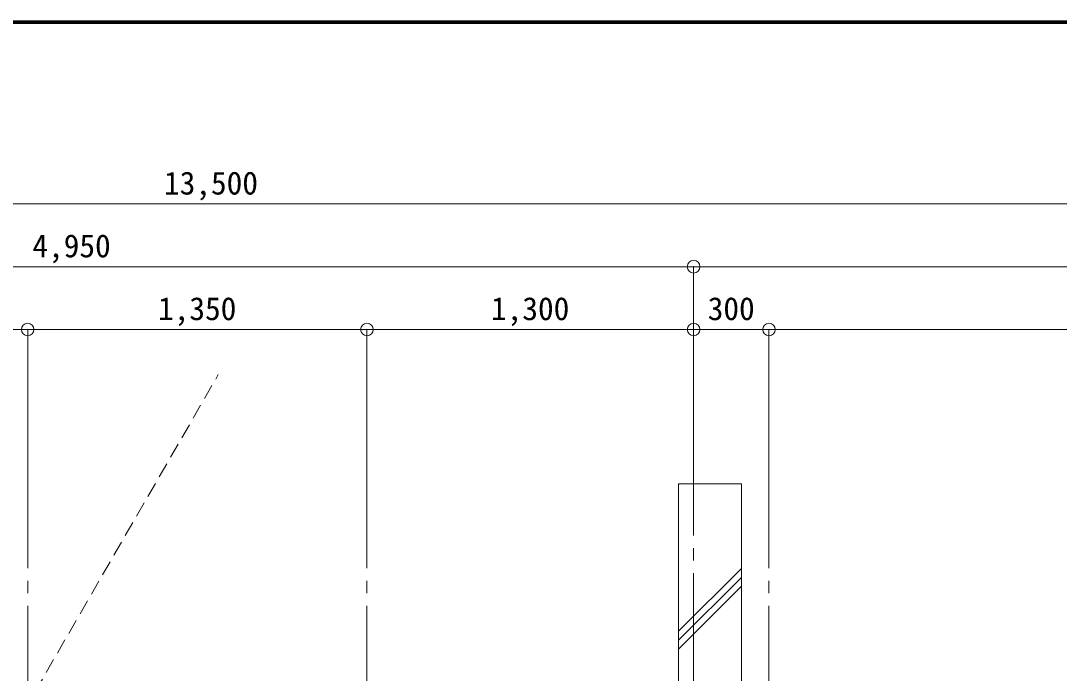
# Model space of a CAD drawing. Units: millimetres at full size, sheet at 1:50. Extents: x -9674 to 9699, y -6794 to 6791.
# Drawn here: x -945 to 3188, y 4193 to 6791 of the extents above; entities that cross this region are included whole.
import ezdxf
from ezdxf.enums import TextEntityAlignment as Align

# ---------------------------------------------------------------- set-up
doc = ezdxf.new("R2010")
doc.units = ezdxf.units.MM
doc.header["$LTSCALE"] = 50
doc.header["$PDMODE"] = 32
doc.header["$PDSIZE"] = 50
doc.linetypes.add('CHAIN2', pattern=[12, 9, -1, 1, -1])
doc.linetypes.add('DASHED1', pattern=[1.8, 1.2, -0.6])
for name, color, linetype, lineweight in [('0-0_図面枠', 7, 'Continuous', 9), ('1-0_芯', 134, 'CHAIN2', 9), ('1-1_躯体', 134, 'Continuous', 9), ('1-8_ハッチ', 134, 'Continuous', 9), ('1-B_寸法', 134, 'Continuous', 9), ('2-C', 2, 'DASHED1', 25)]:
    doc.layers.add(name, color=color, linetype=linetype, lineweight=lineweight)
doc.styles.add('ＭＳ ゴシック', font='')
doc.styles.get('ＭＳ ゴシック').set_extended_font_data('MS Gothic')

msp = doc.modelspace()

# ---------------------------------------------------------------- linework, layer by layer
at = {"layer": '0-0_図面枠'}
for p, q in [((9697.16, 6789.66), (-9672.16, 6789.66)), ((9695.4, 6787.9), (-9670.4, 6787.9)), ((-9668.64, 6786.14), (9693.64, 6786.14)), ((9691.87, 6784.38), (-9666.87, 6784.38)), ((9690.11, 6782.61), (-9665.11, 6782.61)), ((9688.35, 6780.85), (-9663.35, 6780.85))]:
    msp.add_line(p, q, dxfattribs=at)
msp.add_lwpolyline([(9698.92, -6793.93), (9698.92, 6791.43), (-9673.92, 6791.43)], dxfattribs=at)
at = {"layer": '1-0_芯'}
for p, q in [((-917.48, 5061.86), (-917.48, 247.86)), ((432.52, 5061.86), (432.52, 1157.86)), ((1732.52, -3658.14), (1732.52, 5061.86)), ((2032.52, 5061.86), (2032.52, 1157.86))]:
    msp.add_line(p, q, dxfattribs=at)
at = {"layer": '1-1_躯体'}
for p, q in [((1672.52, 4946.86), (1922.52, 4946.86)), ((1672.52, 4136.86), (1672.52, 4946.86)), ((1922.52, 4136.86), (1922.52, 4946.86))]:
    msp.add_line(p, q, dxfattribs=at)
at = {"layer": '1-8_ハッチ'}
for p, q in [((1672.52, 4360.44), (1922.52, 4610.44)), ((1672.52, 4325.08), (1922.52, 4575.08)), ((1672.52, 4289.72), (1922.52, 4539.72))]:
    msp.add_line(p, q, dxfattribs=at)
at = {"layer": '1-B_寸法'}
for p, q in [((-6937.48, 6061.86), (6562.52, 6061.86)), ((-3217.48, 5811.86), (1732.52, 5811.86)), ((1732.52, 5811.86), (6562.52, 5811.86)), ((1732.52, 5811.86), (1732.52, 5061.86)), ((-917.48, 5561.86), (-3217.48, 5561.86)), ((-917.48, 5561.86), (-917.48, 5061.86)), ((432.52, 5561.86), (-917.48, 5561.86)), ((432.52, 5561.86), (432.52, 5061.86)), ((1732.52, 5561.86), (432.52, 5561.86)), ((1732.52, 5561.86), (2032.52, 5561.86)), ((2032.52, 5561.86), (2032.52, 5061.86)), ((2032.52, 5561.86), (6562.52, 5561.86))]:
    msp.add_line(p, q, dxfattribs=at)
for p in [(1732.52, 5811.86), (-917.48, 5561.86), (432.52, 5561.86), (1732.52, 5561.86), (2032.52, 5561.86)]:
    msp.add_point(p, dxfattribs=at)
at = {"layer": '2-C', "color": 7, "lineweight": 9}
msp.add_line((-1069.09, 3806.06), (-159.06, 5382.29), dxfattribs=at)

# ---------------------------------------------------------------- texts
at = {"layer": '1-B_寸法', "style": 'ＭＳ ゴシック'}
for s, p in [('13,500', (-374.98, 6071.86)), ('4,950', (-898.73, 5821.86)), ('1,350', (-398.73, 5571.86)), ('1,300', (926.27, 5571.86)), ('300', (1788.77, 5571.86))]:
    msp.add_text(s, height=91.64, dxfattribs=at).set_placement(p, align=Align.BOTTOM_LEFT)

doc.saveas('drawing.dxf')
